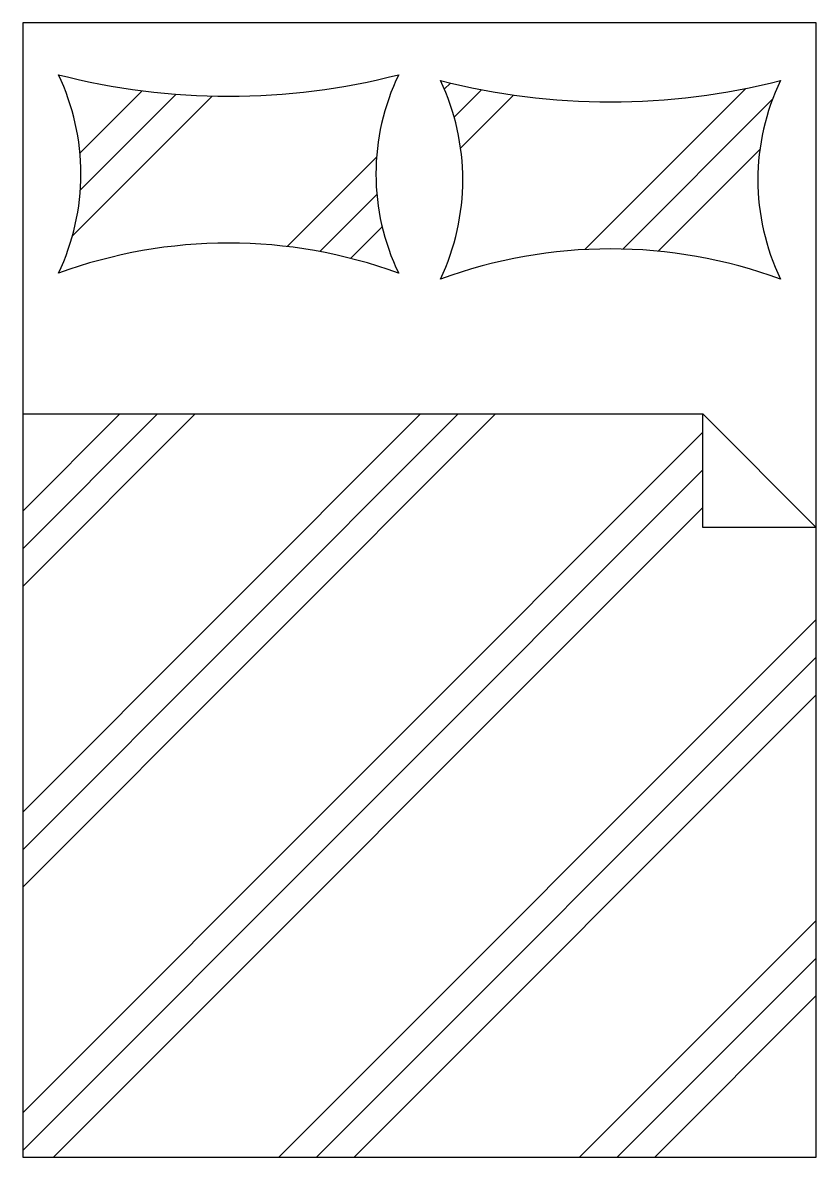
# Model space of a CAD drawing. Header units: metres. Extents: x 265.39 to 266.79, y 65.83 to 67.83.
import ezdxf

# ---------------------------------------------------------------- set-up
doc = ezdxf.new("R2010")
doc.units = ezdxf.units.M

msp = doc.modelspace()

# ---------------------------------------------------------------- linework, layer by layer
for p, q in [((266.7852, 67.8307), (265.3852, 67.8307)), ((265.3852, 67.8307), (265.3852, 65.8307)), ((266.7852, 65.8307), (266.7852, 67.8307)), ((266.129, 67.7134), (266.14, 67.7243)), ((265.4731, 67.4552), (265.7193, 67.7014)), ((265.4862, 67.6009), (265.5961, 67.7108)), ((265.4869, 67.5353), (265.6562, 67.7046)), ((266.1463, 67.6644), (266.1945, 67.7125)), ((266.1577, 67.6095), (266.2512, 67.703)), ((266.3767, 67.4308), (266.6607, 67.7147)), ((266.4439, 67.4317), (266.7078, 67.6956)), ((266.5064, 67.4279), (266.6855, 67.607)), ((265.8517, 67.4361), (266.0094, 67.5938)), ((265.9092, 67.4273), (266.0099, 67.528)), ((265.9635, 67.4153), (266.0192, 67.471)), ((265.3852, 66.3067), (266.2195, 67.141)), ((265.3852, 66.837), (265.6892, 67.141)), ((265.3852, 66.3729), (266.1532, 67.141)), ((265.3852, 66.9033), (265.6229, 67.141)), ((265.3852, 66.4392), (266.0869, 67.141)), ((265.3852, 66.9696), (265.5566, 67.141)), ((265.3852, 67.141), (266.5852, 67.141)), ((266.5852, 67.141), (266.7852, 66.941)), ((266.5852, 66.941), (266.5852, 67.141)), ((265.3852, 65.9089), (266.5852, 67.1089)), ((265.3852, 65.8426), (266.5852, 67.0426)), ((265.4396, 65.8307), (266.5852, 66.9763)), ((266.7852, 66.941), (266.5852, 66.941)), ((265.8373, 65.8307), (266.7852, 66.7786)), ((265.9036, 65.8307), (266.7852, 66.7123)), ((265.9699, 65.8307), (266.7852, 66.646)), ((266.3676, 65.8307), (266.7852, 66.2482)), ((266.4339, 65.8307), (266.7852, 66.182)), ((266.5002, 65.8307), (266.7852, 66.1157)), ((265.3852, 65.8307), (266.7852, 65.8307))]:
    msp.add_line(p, q)
for centre, radius, start, end in [((265.0804, 67.564), 0.4075, 334.568, 25.432), ((265.7484, 68.9061), 1.205, 255.5843, 284.4157), ((266.4102, 67.564), 0.4018, 154.1834, 205.8166), ((265.7541, 67.5538), 0.4075, 334.568, 25.432), ((266.4221, 68.8959), 1.205, 255.5843, 284.4157), ((267.0838, 67.5538), 0.4018, 154.1834, 205.8166), ((265.7484, 66.5692), 0.873, 69.9014, 110.0986), ((266.4221, 66.5589), 0.873, 69.9014, 110.0986)]:
    msp.add_arc(centre, radius, start, end)

doc.saveas('drawing.dxf')
